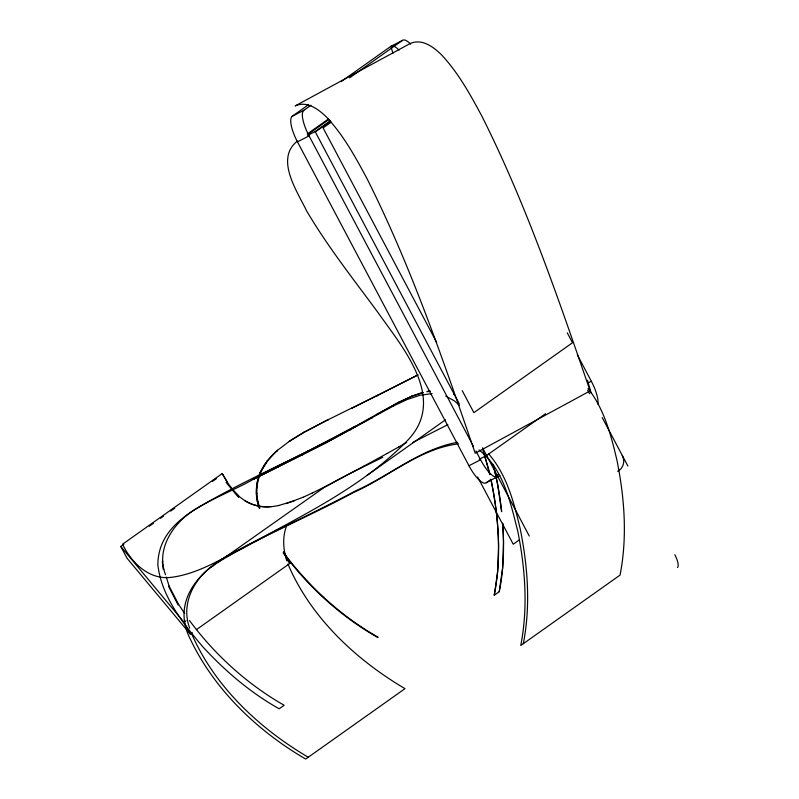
<?xml version="1.0" encoding="UTF-8"?>
<svg xmlns="http://www.w3.org/2000/svg" width="799" height="799" viewBox="0 0 799 799"><rect width="100%" height="100%" fill="white"/><g stroke="black" fill="none" stroke-linecap="round" stroke-linejoin="round"><path stroke-width="1.2" d="M165.563 574.761C155.236 548.523 174.112 521.867 196.105 508.723C247.5 478.231 303.151 455.6 355.245 426.306L307.465 451.385L258.337 475.824L258.856 475.455M259.425 508.274C253.123 492.534 256.719 474.236 267.156 461.083M259.955 507.904C251.425 487.28 260.953 463.79 277.613 450.276L276.714 450.906L290.137 440.738L304.499 431.939L328.229 419.575L327.33 420.214M502.671 523.325C504.289 546.136 503.839 569.258 499.225 591.709L494.251 595.245L497.667 571.555L498.536 546.027A335.061 318.741 54.7 0 0 490.866 479.17M499.225 591.709L502.641 568.029L503.52 542.491A335.061 318.741 54.7 0 0 502.681 523.315M523.315 643.684C530.736 605.882 527.809 566.761 520.289 529.218C514.027 502.721 506.896 474.676 488.489 453.752M257.897 479.36C255.66 488.868 256.02 499.035 259.575 508.174M494.251 595.245C501.742 557.193 498.756 517.762 491.045 479.989M286.911 525.083C282.217 536.439 283.106 549.253 286.731 560.768M267.016 461.193L277.243 450.546M457.587 442.296C420.144 448.968 390.182 475.385 356.064 490.656C315.995 511.909 274.596 530.586 234.566 551.889C200.998 568.558 170.097 600.399 190.661 639.889C214.971 690.406 257.628 731.055 305.687 759.05L404.993 688.658C355.635 659.535 310.651 617.467 287.94 564.044M213.663 565.342C193.568 578.736 180.684 604.414 189.683 628.164M297.338 141.123C274.706 158.971 297.378 191.45 306.536 210.746C327.49 246.332 353.128 278.801 377.587 311.99C402.267 347.136 447.47 398.621 407.86 440.099C361.548 488.139 299.585 516.573 242.027 548.603C219.415 559.989 197.023 574.032 171.445 577.307C149.283 580.314 131.406 562.756 122.547 544.219L222.272 473.527L227.565 482.536M499.934 475.335L486.281 482.736A24.11 7.361 62.9 0 1 468.953 465.737L297.458 141.842A24.11 7.361 62.9 0 1 292.244 116.255L308.514 104.719M341.053 81.658L390.881 46.332L402.496 40.379A24.11 7.361 62.9 0 1 410.686 44.175M292.244 116.255L303.86 110.302L310.981 105.248M349.622 77.863L402.496 40.379M307.245 134.032L328.619 118.881M307.585 134.661L328.938 119.52M307.745 135.381L315.136 131.585L330.387 120.779M315.305 131.905L330.556 121.098M331.245 122.147L323.106 127.91L436.614 342.292M192.259 632.598L190.222 634.046L127.041 558.241L120.789 546.436L123.845 544.269M149.283 526.231L153.358 523.345M160.479 518.301L163.535 516.134M170.656 511.08L174.721 508.204M212.374 481.507L216.449 478.621M290.137 440.738L289.238 441.368L304.129 432.209L303.61 432.579L327.85 419.845M267.535 460.823L259.585 473.268L260.474 472.628M417.847 375.001L351.989 408.099L377.188 395.555M372.064 417.777L372.584 417.408L326.991 442.217L253.353 479.35L326.471 442.586L393.757 405.782L407.16 399.53L419.954 395.245L432.109 393.587M257.747 479.47L258.267 479.1M377.567 395.285L376.669 395.924L417.997 374.891M278.032 467.165L278.551 466.796M283.016 463.64L283.535 463.27M256.519 486.341L257.038 485.972M302.491 454.911L303.011 454.541M307.465 451.385L307.985 451.016M326.471 442.586L326.991 442.217M331.455 439.06L331.975 438.691M256.339 493.662L256.859 493.293M162.826 561.278L162.307 561.647L163.256 569.457L163.775 569.088M349.742 430.202L350.272 429.832M422.611 392.489L412.144 396.004L398.731 402.257L377.048 414.252L398.212 402.626L411.615 396.374L423.25 392.469M257.288 501.472L257.807 501.103M393.238 406.152L393.757 405.782M398.212 402.626L398.731 402.257M411.615 396.374L412.144 396.004M169.128 586.106L168.609 586.476L178.087 604.853L178.606 604.483L169.128 586.106L166.272 577.028M453.502 394.326L454.022 393.957M211.096 567.17L323.925 487.64L346.926 475.006L382.771 457.328M367.101 475.365L445.452 419.825M190.222 634.046L183.97 622.241L186.007 620.793M196.324 629.722L289.947 563.355L283.695 551.55M545.607 413.682L486.631 455.49L479.24 459.275M486.281 482.736L490.356 479.849M495.44 476.244L498.486 474.087M519.34 539.894L513.238 544.219L477.642 476.993M217.628 562.506C261.173 535.979 308.744 516.843 353.498 492.474C388.714 477.023 419.485 448.549 458.616 443.844M399.001 446.851L406.651 442.466M387.125 453.482L399.091 446.781M354.726 426.676L377.567 413.882M387.225 453.413L363.785 466.197M363.885 466.127L341.662 477.982M341.762 477.912L321.398 488.559M447.849 424.659L412.554 442.586M297.458 141.842L309.073 135.89A24.11 7.361 62.9 0 1 303.86 110.302M587.704 383.13L591.33 381.273L577.337 354.826M468.953 465.737L480.569 459.785A24.11 7.361 62.9 0 0 497.907 476.773M311.97 493.213L321.498 488.489M327.71 419.944L352.888 407.47M253.872 478.981C219.186 499.235 158.062 515.075 157.852 564.813C161.518 596.424 182.452 622.551 202.237 646.151C224.649 670.641 250.137 692.523 279.181 708.793L284.154 705.267C247.071 684.164 214.881 654.741 189.493 620.543M302.991 497.318L312.069 493.143M303.091 497.258L286.272 503.59M294.521 500.743L278.491 505.577M278.591 505.507C267.146 508.074 254.591 507.105 244.584 500.593M427.365 391.38L429.802 391.051M426.846 391.75L430.491 391.25M271.171 506.616C256.539 508.324 242.017 501.422 232.948 490.047M445.762 396.134L454.321 400.818L459.415 405.313M308.254 757.232C259.156 728.328 214.621 686.561 191.61 633.707M479.07 449.967C503.56 469.213 510.381 502.371 517.732 531.035C525.243 568.578 528.169 607.699 520.748 645.502L620.054 575.11C627.475 537.308 624.558 498.186 617.038 460.643C611.135 435.445 604.314 409.138 588.024 388.454M238.741 495.949L233.048 489.987L227.465 482.606L222.172 473.587M226.047 482.376L238.681 497.537M286.791 559.56L289.947 563.355M120.789 546.436L183.97 622.241M283.525 552.558C308.913 586.756 341.103 616.179 378.187 637.282L377.817 637.542C340.724 616.448 308.534 587.025 283.146 552.828M178.606 604.483L184.729 613.522M567.27 332.843L572.513 342.741L473.877 412.654L462.231 390.671M587.674 390.112L589.562 393.667M602.246 417.637L627.904 466.087M315.136 131.585L459.305 403.875M482.546 447.78L529.268 536.009M309.073 135.89L473.567 446.561M475.904 450.976L480.569 459.785M482.596 449.178L488.379 468.514A335.061 318.741 54.7 0 1 489.807 474.426M484.244 453.812L489.817 474.566M587.485 380.154L591.07 392.968M392.938 53.393L390.881 46.332A24.11 7.361 62.9 0 1 399.061 50.127M493.163 464.329L497.597 484.214L501.652 511.69M493.363 464.978A335.061 318.741 54.7 0 1 501.612 511.36M674.845 554.756A12.055 3.685 62.9 0 1 677.452 567.55M591.33 381.273A24.11 7.361 62.9 0 1 597.922 404.174M622.261 455.44A12.055 11.466 54.7 0 1 617.687 471.32M410.087 43.575L295.171 105.927C306.946 100.514 318.621 109.313 326.671 117.263C343.56 135.361 355.565 157.253 367.17 178.936C411.325 266.916 443.275 360.349 475.205 453.263L590.121 390.911C558.181 297.987 526.241 204.564 482.087 116.574C470.481 94.901 458.476 73.009 441.587 54.911C433.537 46.951 421.862 38.162 410.087 43.575"/></g></svg>
